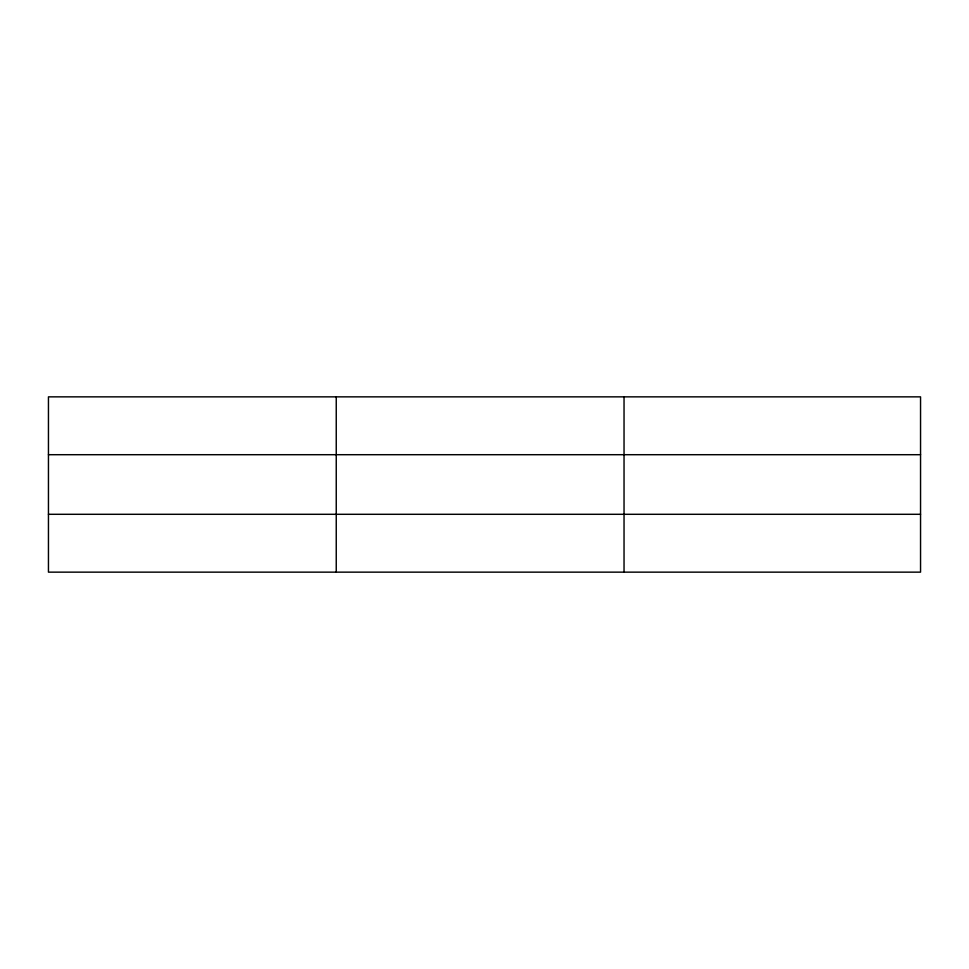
<?xml version="1.0" encoding="UTF-8"?>
<svg xmlns="http://www.w3.org/2000/svg" width="969" height="969" viewBox="0 0 969 969"><rect width="100%" height="100%" fill="white"/><g stroke="black" fill="none" stroke-linecap="round" stroke-linejoin="round"><path stroke-width="1.45" d="M336.243 396.854L336.243 572.146M624.036 396.854L624.036 572.146M920.55 454.703L920.55 396.854L48.45 396.854L48.45 572.146L920.55 572.146L920.55 454.703L48.45 454.703M48.45 514.297L920.55 514.297"/></g></svg>
